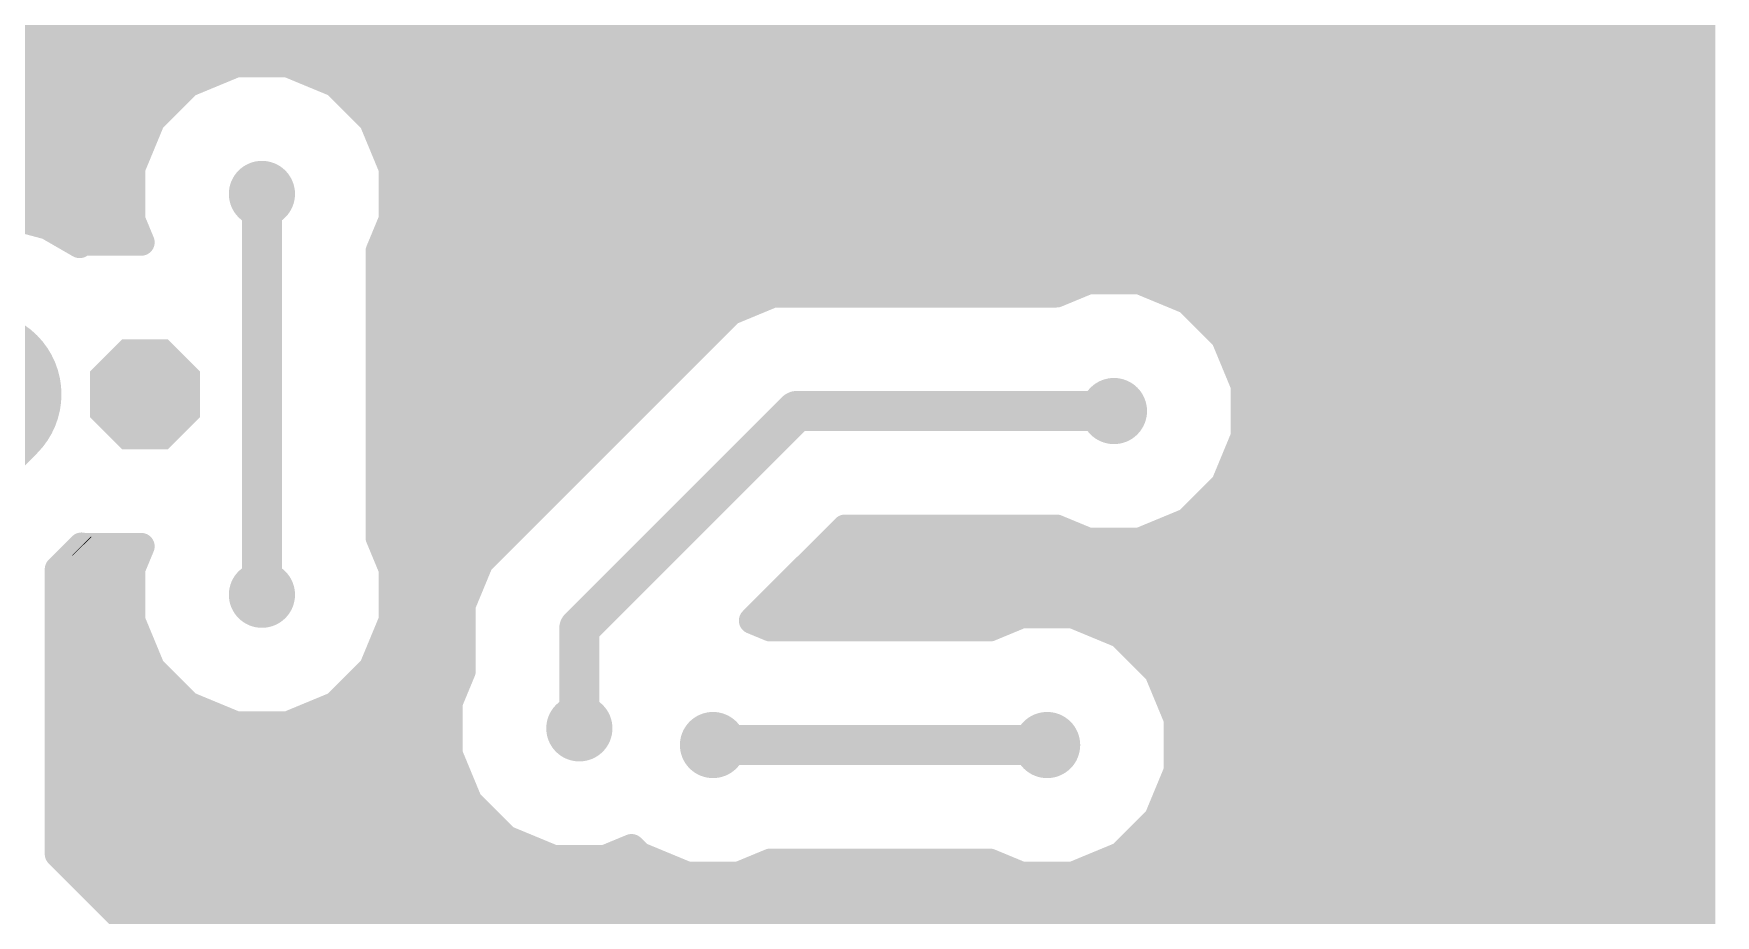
# Model space of a CAD drawing. Extents: x 0 to 141, y 0 to 150.
# Drawn here: x 20.4 to 45.97, y 40.84 to 54.25 of the extents above; entities that cross this region are included whole.
import ezdxf

# ---------------------------------------------------------------- set-up
doc = ezdxf.new("R2010")
doc.units = 0
for name, color, linetype in [('16', 175, 'CONTINUOUS'), ('17', 82, 'CONTINUOUS'), ('18', 82, 'CONTINUOUS')]:
    doc.layers.add(name, color=color, linetype=linetype)

# ---------------------------------------------------------------- blocks, each defined once
blk = doc.blocks.new('OCTAGONP')
at = {"const_width": 0.5}
blk.add_lwpolyline([(-0.25, -0.1036), (-0.25, 0.1036), (-0.1036, 0.25), (0.1036, 0.25), (0.25, 0.1036), (0.25, -0.1036), (0.1036, -0.25), (-0.1036, -0.25), (-0.25, -0.1036), (-0.25, 0.1036)], dxfattribs=at)
blk = doc.blocks.new('ROUNDV')
at = {"const_width": 0.5}
blk.add_lwpolyline([(0, -0.25, 1), (0, 0.25, 1), (0, -0.25)], format="xyb", dxfattribs=at)

msp = doc.modelspace()

# ---------------------------------------------------------------- linework, layer by layer
at = {"layer": '16'}
for points, const_width in [([(45.7708, 61.6873), (45.7708, 18.7255)], 0.4064), ([(15.0112, 54.4576), (45.7708, 54.4576)], 0.4064), ([(15.0112, 54.0512), (45.7708, 54.0512)], 0.4064), ([(23.4829, 53.7924), (22.7565, 53.4915)], 0.4064), ([(24.2691, 53.7924), (23.4829, 53.7924)], 0.4064), ([(24.9955, 53.4915), (24.2691, 53.7924)], 0.4064), ([(15.0112, 53.6448), (23.1265, 53.6448)], 0.4064), ([(24.6255, 53.6448), (45.7708, 53.6448)], 0.4064), ([(15.0112, 53.2384), (22.5034, 53.2384)], 0.4064), ([(22.7565, 53.4915), (22.2005, 52.9355)], 0.4064), ([(25.5515, 52.9355), (24.9955, 53.4915)], 0.4064), ([(25.2486, 53.2384), (45.7708, 53.2384)], 0.4064), ([(15.0112, 52.832), (22.1576, 52.832)], 0.4064), ([(22.2005, 52.9355), (21.8996, 52.2091)], 0.4064), ([(25.8524, 52.2091), (25.5515, 52.9355)], 0.4064), ([(25.5944, 52.832), (45.7708, 52.832)], 0.4064), ([(15.0112, 52.4256), (21.9893, 52.4256)], 0.4064), ([(25.7627, 52.4256), (45.7708, 52.4256)], 0.4064), ([(15.0112, 52.0192), (21.8996, 52.0192)], 0.4064), ([(21.8996, 52.2091), (21.8996, 51.4229)], 0.4064), ([(25.8524, 51.4229), (25.8524, 52.2091)], 0.4064), ([(25.8524, 52.0192), (45.7708, 52.0192)], 0.4064), ([(23.876, 45.72), (23.876, 51.816)], 0.6096), ([(15.0112, 51.6128), (21.8996, 51.6128)], 0.4064), ([(20.6168, 51.3243), (19.9192, 51.5112)], 0.4064), ([(25.8524, 51.6128), (45.7708, 51.6128)], 0.4064), ([(21.1041, 51.0429), (20.6168, 51.3243)], 0.4064), ([(20.821, 51.2064), (21.9893, 51.2064)], 0.4064), ([(21.8996, 51.4229), (22.0419, 51.0794)], 0.4064), ([(25.654, 50.9439), (25.8524, 51.4229)], 0.4064), ([(25.7627, 51.2064), (45.7708, 51.2064)], 0.4064), ([(21.1406, 51.0794), (21.1041, 51.0429)], 0.4064), ([(22.0419, 51.0794), (21.1406, 51.0794)], 0.4064), ([(25.654, 46.5921), (25.654, 50.9439)], 0.4064), ([(25.654, 50.8), (45.7708, 50.8)], 0.4064), ([(36.4369, 50.4904), (35.9579, 50.292)], 0.4064), ([(37.2231, 50.4904), (36.4369, 50.4904)], 0.4064), ([(37.9495, 50.1895), (37.2231, 50.4904)], 0.4064), ([(25.654, 50.3936), (36.2032, 50.3936)], 0.4064), ([(31.6503, 50.292), (30.9968, 50.0213)], 0.4064), ([(35.9579, 50.292), (31.6503, 50.292)], 0.4064), ([(37.4568, 50.3936), (45.7708, 50.3936)], 0.4064), ([(38.5055, 49.6335), (37.9495, 50.1895)], 0.4064), ([(25.654, 49.9872), (30.9627, 49.9872)], 0.4064), ([(30.9968, 50.0213), (30.4967, 49.5212)], 0.4064), ([(38.1518, 49.9872), (45.7708, 49.9872)], 0.4064), ([(18.034, 47.244), (19.558, 48.768)], 2.54), ([(25.654, 49.5808), (30.5563, 49.5808)], 0.4064), ([(30.4967, 49.5212), (27.1947, 46.2192)], 0.4064), ([(38.8064, 48.9071), (38.5055, 49.6335)], 0.4064), ([(38.5274, 49.5808), (45.7708, 49.5808)], 0.4064), ([(25.654, 49.1744), (30.1499, 49.1744)], 0.4064), ([(38.6957, 49.1744), (45.7708, 49.1744)], 0.4064), ([(38.8064, 48.1209), (38.8064, 48.9071)], 0.4064), ([(25.654, 48.768), (29.7435, 48.768)], 0.4064), ([(38.8064, 48.768), (45.7708, 48.768)], 0.4064), ([(28.702, 45.212), (32.004, 48.514)], 0.6096), ([(32.004, 48.514), (36.83, 48.514)], 0.6096), ([(25.654, 48.3616), (29.3371, 48.3616)], 0.4064), ([(38.8064, 48.3616), (45.7708, 48.3616)], 0.4064), ([(25.654, 47.9552), (28.9307, 47.9552)], 0.4064), ([(38.5055, 47.3945), (38.8064, 48.1209)], 0.4064), ([(38.7378, 47.9552), (45.7708, 47.9552)], 0.4064), ([(25.654, 47.5488), (28.5243, 47.5488)], 0.4064), ([(37.9495, 46.8385), (38.5055, 47.3945)], 0.4064), ([(38.5694, 47.5488), (45.7708, 47.5488)], 0.4064), ([(25.654, 47.1424), (28.1179, 47.1424)], 0.4064), ([(38.2535, 47.1424), (45.7708, 47.1424)], 0.4064), ([(25.654, 46.736), (27.7115, 46.736)], 0.4064), ([(25.8524, 46.1131), (25.654, 46.5921)], 0.4064), ([(31.3306, 45.3261), (32.7405, 46.736)], 0.4064), ([(32.7405, 46.736), (35.9579, 46.736)], 0.4064), ([(35.9579, 46.736), (36.4369, 46.5376)], 0.4064), ([(37.2231, 46.5376), (37.9495, 46.8385)], 0.4064), ([(37.7021, 46.736), (45.7708, 46.736)], 0.4064), ([(20.7772, 46.1077), (21.1333, 46.4639)], 0.4064), ([(21.1333, 46.4639), (21.1406, 46.4566)], 0.4064), ([(21.1406, 46.4566), (22.0419, 46.4566)], 0.4064), ([(22.0419, 46.4566), (21.8996, 46.1131)], 0.4064), ([(36.4369, 46.5376), (37.2231, 46.5376)], 0.4064), ([(20.7772, 41.7763), (20.7772, 46.1077)], 0.4064), ([(20.9991, 46.3296), (21.9893, 46.3296)], 0.4064), ([(21.8996, 46.1131), (21.8996, 45.3269)], 0.4064), ([(25.7627, 46.3296), (27.3051, 46.3296)], 0.4064), ([(25.8524, 45.3269), (25.8524, 46.1131)], 0.4064), ([(27.1947, 46.2192), (26.924, 45.5657)], 0.4064), ([(32.3341, 46.3296), (45.7708, 46.3296)], 0.4064), ([(20.7772, 45.9232), (21.8996, 45.9232)], 0.4064), ([(25.8524, 45.9232), (27.0721, 45.9232)], 0.4064), ([(31.9277, 45.9232), (45.7708, 45.9232)], 0.4064), ([(26.924, 45.5657), (26.924, 44.5601)], 0.4064), ([(20.7772, 45.5168), (21.8996, 45.5168)], 0.4064), ([(21.8996, 45.3269), (22.2005, 44.6005)], 0.4064), ([(25.5515, 44.6005), (25.8524, 45.3269)], 0.4064), ([(25.8524, 45.5168), (26.924, 45.5168)], 0.4064), ([(28.702, 43.688), (28.702, 45.212)], 0.6096), ([(31.6061, 45.212), (31.3306, 45.3261)], 0.4064), ([(31.5213, 45.5168), (45.7708, 45.5168)], 0.4064), ([(35.4209, 45.4104), (34.9419, 45.212)], 0.4064), ([(36.2071, 45.4104), (35.4209, 45.4104)], 0.4064), ([(36.9335, 45.1095), (36.2071, 45.4104)], 0.4064), ([(20.7772, 45.1104), (21.9893, 45.1104)], 0.4064), ([(25.7627, 45.1104), (26.924, 45.1104)], 0.4064), ([(34.9419, 45.212), (31.6061, 45.212)], 0.4064), ([(36.9314, 45.1104), (45.7708, 45.1104)], 0.4064), ([(37.4895, 44.5535), (36.9335, 45.1095)], 0.4064), ([(20.7772, 44.704), (22.1576, 44.704)], 0.4064), ([(22.2005, 44.6005), (22.7565, 44.0445)], 0.4064), ([(24.9955, 44.0445), (25.5515, 44.6005)], 0.4064), ([(25.5944, 44.704), (26.924, 44.704)], 0.4064), ([(26.924, 44.5601), (26.7256, 44.0811)], 0.4064), ([(37.339, 44.704), (45.7708, 44.704)], 0.4064), ([(37.7904, 43.8271), (37.4895, 44.5535)], 0.4064), ([(20.7772, 44.2976), (22.5033, 44.2976)], 0.4064), ([(25.2487, 44.2976), (26.8153, 44.2976)], 0.4064), ([(37.5955, 44.2976), (45.7708, 44.2976)], 0.4064), ([(22.7565, 44.0445), (23.4829, 43.7436)], 0.4064), ([(24.2691, 43.7436), (24.9955, 44.0445)], 0.4064), ([(26.7256, 44.0811), (26.7256, 43.2949)], 0.4064), ([(20.7772, 43.8912), (23.1265, 43.8912)], 0.4064), ([(24.6255, 43.8912), (26.7256, 43.8912)], 0.4064), ([(37.7639, 43.8912), (45.7708, 43.8912)], 0.4064), ([(37.7904, 43.0409), (37.7904, 43.8271)], 0.4064), ([(23.4829, 43.7436), (24.2691, 43.7436)], 0.4064), ([(30.734, 43.434), (35.814, 43.434)], 0.6096), ([(20.7772, 43.4848), (26.7256, 43.4848)], 0.4064), ([(26.7256, 43.2949), (27.0265, 42.5685)], 0.4064), ([(37.7904, 43.4848), (45.7708, 43.4848)], 0.4064), ([(20.7772, 43.0784), (26.8153, 43.0784)], 0.4064), ([(37.4895, 42.3145), (37.7904, 43.0409)], 0.4064), ([(37.7904, 43.0784), (45.7708, 43.0784)], 0.4064), ([(20.7772, 42.672), (26.9836, 42.672)], 0.4064), ([(27.0265, 42.5685), (27.5825, 42.0125)], 0.4064), ([(37.6376, 42.672), (45.7708, 42.672)], 0.4064), ([(20.7772, 42.2656), (27.3293, 42.2656)], 0.4064), ([(36.9335, 41.7585), (37.4895, 42.3145)], 0.4064), ([(37.4407, 42.2656), (45.7708, 42.2656)], 0.4064), ([(27.5825, 42.0125), (28.3089, 41.7116)], 0.4064), ([(20.7772, 41.8592), (27.9525, 41.8592)], 0.4064), ([(25.0551, 37.4984), (20.7772, 41.7763)], 0.4064), ([(29.0951, 41.7116), (29.4955, 41.8774)], 0.4064), ([(29.4515, 41.8592), (29.5137, 41.8592)], 0.4064), ([(29.4955, 41.8774), (29.6145, 41.7585)], 0.4064), ([(29.6145, 41.7585), (30.3409, 41.4576)], 0.4064), ([(36.2071, 41.4576), (36.9335, 41.7585)], 0.4064), ([(37.0343, 41.8592), (45.7708, 41.8592)], 0.4064), ([(28.3089, 41.7116), (29.0951, 41.7116)], 0.4064), ([(31.1271, 41.4576), (31.6061, 41.656)], 0.4064), ([(31.6061, 41.656), (34.9419, 41.656)], 0.4064), ([(34.9419, 41.656), (35.4209, 41.4576)], 0.4064), ([(21.1007, 41.4528), (45.7708, 41.4528)], 0.4064), ([(30.3409, 41.4576), (31.1271, 41.4576)], 0.4064), ([(35.4209, 41.4576), (36.2071, 41.4576)], 0.4064), ([(21.5071, 41.0464), (45.7708, 41.0464)], 0.4064), ([(21.9135, 40.64), (45.7708, 40.64)], 0.4064)]:
    msp.add_lwpolyline(points, dxfattribs=dict(at, const_width=const_width))
for points, const_width in [([(45.7708, 54.356, 1), (45.7708, 54.5592)], 0.2032), ([(45.7708, 53.9496, 1), (45.7708, 54.1528)], 0.2032), ([(23.4829, 53.894, 1), (23.4829, 53.6908)], 0.2032), ([(23.5217, 53.6985, 1), (23.444, 53.8863)], 0.2032), ([(24.308, 53.8863, 1), (24.2303, 53.6985)], 0.2032), ([(24.2691, 53.6908, 1), (24.2691, 53.894)], 0.2032), ([(23.1265, 53.5432, 1), (23.1265, 53.7464)], 0.2032), ([(24.6255, 53.7464, 1), (24.6255, 53.5432)], 0.2032), ([(45.7708, 53.5432, 1), (45.7708, 53.7464)], 0.2032), ([(22.5034, 53.1368, 1), (22.5034, 53.34)], 0.2032), ([(22.7176, 53.5854, 1), (22.7953, 53.3976)], 0.2032), ([(22.8283, 53.4197, 1), (22.6846, 53.5634)], 0.2032), ([(25.0674, 53.5634, 1), (24.9237, 53.4197)], 0.2032), ([(24.9567, 53.3976, 1), (25.0344, 53.5854)], 0.2032), ([(25.2486, 53.34, 1), (25.2486, 53.1368)], 0.2032), ([(45.7708, 53.1368, 1), (45.7708, 53.34)], 0.2032), ([(22.1286, 53.0074, 1), (22.2723, 52.8637)], 0.2032), ([(22.2944, 52.8967, 1), (22.1066, 52.9744)], 0.2032), ([(22.1576, 52.7304, 1), (22.1576, 52.9336)], 0.2032), ([(25.6454, 52.9744, 1), (25.4576, 52.8967)], 0.2032), ([(25.4797, 52.8637, 1), (25.6234, 53.0074)], 0.2032), ([(25.5944, 52.9336, 1), (25.5944, 52.7304)], 0.2032), ([(45.7708, 52.7304, 1), (45.7708, 52.9336)], 0.2032), ([(21.9893, 52.324, 1), (21.9893, 52.5272)], 0.2032), ([(25.7627, 52.5272, 1), (25.7627, 52.324)], 0.2032), ([(45.7708, 52.324, 1), (45.7708, 52.5272)], 0.2032), ([(22.0012, 52.2091, 1), (21.798, 52.2091)], 0.2032), ([(21.8057, 52.248, 1), (21.9935, 52.1703)], 0.2032), ([(21.8996, 51.9176, 1), (21.8996, 52.1208)], 0.2032), ([(25.954, 52.2091, 1), (25.7508, 52.2091)], 0.2032), ([(25.8524, 52.1208, 1), (25.8524, 51.9176)], 0.2032), ([(25.7585, 52.1703, 1), (25.9463, 52.248)], 0.2032), ([(45.7708, 51.9176, 1), (45.7708, 52.1208)], 0.2032), ([(24.0284, 51.816, 1), (23.7236, 51.816)], 0.3048), ([(21.8996, 51.5112, 1), (21.8996, 51.7144)], 0.2032), ([(25.8524, 51.7144, 1), (25.8524, 51.5112)], 0.2032), ([(45.7708, 51.5112, 1), (45.7708, 51.7144)], 0.2032), ([(20.6676, 51.4122, 1), (20.566, 51.2363)], 0.2032), ([(20.5905, 51.2261, 1), (20.6431, 51.4224)], 0.2032), ([(20.821, 51.308, 1), (20.821, 51.1048)], 0.2032), ([(21.9935, 51.4617, 1), (21.8057, 51.384)], 0.2032), ([(21.798, 51.4229, 1), (22.0012, 51.4229)], 0.2032), ([(21.9893, 51.1048, 1), (21.9893, 51.308)], 0.2032), ([(25.7627, 51.308, 1), (25.7627, 51.1048)], 0.2032), ([(25.7508, 51.4229, 1), (25.954, 51.4229)], 0.2032), ([(25.9463, 51.384, 1), (25.7585, 51.4617)], 0.2032), ([(45.7708, 51.1048, 1), (45.7708, 51.308)], 0.2032), ([(21.0323, 51.1148, 1), (21.176, 50.9711)], 0.2032), ([(21.1406, 51.181, 1), (21.1406, 50.9778)], 0.2032), ([(21.0533, 50.9549, 1), (21.1549, 51.1309)], 0.2032), ([(21.2124, 51.0076, 1), (21.0687, 51.1512)], 0.2032), ([(21.948, 51.0405, 1), (22.1357, 51.1183)], 0.2032), ([(22.0419, 50.9778, 1), (22.0419, 51.181)], 0.2032), ([(25.7556, 50.9439, 1), (25.5524, 50.9439)], 0.2032), ([(25.5601, 50.9828, 1), (25.7479, 50.905)], 0.2032), ([(25.654, 50.9016, 1), (25.654, 50.6984)], 0.2032), ([(45.7708, 50.6984, 1), (45.7708, 50.9016)], 0.2032), ([(36.4369, 50.592, 1), (36.4369, 50.3888)], 0.2032), ([(36.4757, 50.3965, 1), (36.398, 50.5843)], 0.2032), ([(37.262, 50.5843, 1), (37.1843, 50.3965)], 0.2032), ([(37.2231, 50.3888, 1), (37.2231, 50.592)], 0.2032), ([(25.654, 50.4952, 1), (25.654, 50.292)], 0.2032), ([(31.6503, 50.3936, 1), (31.6503, 50.1904)], 0.2032), ([(31.6892, 50.1981, 1), (31.6115, 50.3859)], 0.2032), ([(35.919, 50.3859, 1), (35.9968, 50.1981)], 0.2032), ([(35.9579, 50.1904, 1), (35.9579, 50.3936)], 0.2032), ([(36.2032, 50.292, 1), (36.2032, 50.4952)], 0.2032), ([(37.4568, 50.4952, 1), (37.4568, 50.292)], 0.2032), ([(38.0214, 50.2614, 1), (37.8777, 50.1177)], 0.2032), ([(37.9107, 50.0956, 1), (37.9884, 50.2834)], 0.2032), ([(45.7708, 50.292, 1), (45.7708, 50.4952)], 0.2032), ([(25.654, 50.0888, 1), (25.654, 49.8856)], 0.2032), ([(30.958, 50.1152, 1), (31.0357, 49.9274)], 0.2032), ([(31.0687, 49.9495, 1), (30.925, 50.0932)], 0.2032), ([(30.9627, 49.8856, 1), (30.9627, 50.0888)], 0.2032), ([(38.1518, 50.0888, 1), (38.1518, 49.8856)], 0.2032), ([(45.7708, 49.8856, 1), (45.7708, 50.0888)], 0.2032), ([(20.007, 48.319, 1), (19.109, 49.217)], 1.27), ([(25.654, 49.6824, 1), (25.654, 49.4792)], 0.2032), ([(30.4248, 49.593, 1), (30.5685, 49.4493)], 0.2032), ([(30.5685, 49.4493, 1), (30.4248, 49.593)], 0.2032), ([(30.5563, 49.4792, 1), (30.5563, 49.6824)], 0.2032), ([(38.5994, 49.6724, 1), (38.4116, 49.5947)], 0.2032), ([(38.5274, 49.6824, 1), (38.5274, 49.4792)], 0.2032), ([(38.4337, 49.5617, 1), (38.5774, 49.7054)], 0.2032), ([(45.7708, 49.4792, 1), (45.7708, 49.6824)], 0.2032), ([(25.654, 49.276, 1), (25.654, 49.0728)], 0.2032), ([(30.1499, 49.0728, 1), (30.1499, 49.276)], 0.2032), ([(38.6957, 49.276, 1), (38.6957, 49.0728)], 0.2032), ([(45.7708, 49.0728, 1), (45.7708, 49.276)], 0.2032), ([(38.908, 48.9071, 1), (38.7048, 48.9071)], 0.2032), ([(25.654, 48.8696, 1), (25.654, 48.6664)], 0.2032), ([(29.7435, 48.6664, 1), (29.7435, 48.8696)], 0.2032), ([(38.8064, 48.8696, 1), (38.8064, 48.6664)], 0.2032), ([(38.7125, 48.8683, 1), (38.9003, 48.946)], 0.2032), ([(45.7708, 48.6664, 1), (45.7708, 48.8696)], 0.2032), ([(32.004, 48.6664, 1), (32.004, 48.3616)], 0.3048), ([(32.1118, 48.4062, 1), (31.8962, 48.6218)], 0.3048), ([(36.83, 48.3616, 1), (36.83, 48.6664)], 0.3048), ([(25.654, 48.4632, 1), (25.654, 48.26)], 0.2032), ([(29.3371, 48.26, 1), (29.3371, 48.4632)], 0.2032), ([(38.8064, 48.4632, 1), (38.8064, 48.26)], 0.2032), ([(45.7708, 48.26, 1), (45.7708, 48.4632)], 0.2032), ([(25.654, 48.0568, 1), (25.654, 47.8536)], 0.2032), ([(28.9307, 47.8536, 1), (28.9307, 48.0568)], 0.2032), ([(38.7378, 48.0568, 1), (38.7378, 47.8536)], 0.2032), ([(38.7048, 48.1209, 1), (38.908, 48.1209)], 0.2032), ([(38.9003, 48.082, 1), (38.7125, 48.1597)], 0.2032), ([(45.7708, 47.8536, 1), (45.7708, 48.0568)], 0.2032), ([(25.654, 47.6504, 1), (25.654, 47.4472)], 0.2032), ([(28.5243, 47.4472, 1), (28.5243, 47.6504)], 0.2032), ([(38.5774, 47.3226, 1), (38.4337, 47.4663)], 0.2032), ([(38.5694, 47.6504, 1), (38.5694, 47.4472)], 0.2032), ([(45.7708, 47.4472, 1), (45.7708, 47.6504)], 0.2032), ([(25.654, 47.244, 1), (25.654, 47.0408)], 0.2032), ([(28.1179, 47.0408, 1), (28.1179, 47.244)], 0.2032), ([(38.2535, 47.244, 1), (38.2535, 47.0408)], 0.2032), ([(38.4116, 47.4333, 1), (38.5994, 47.3556)], 0.2032), ([(45.7708, 47.0408, 1), (45.7708, 47.244)], 0.2032), ([(25.654, 46.8376, 1), (25.654, 46.6344)], 0.2032), ([(25.7479, 46.631, 1), (25.5601, 46.5532)], 0.2032), ([(27.7115, 46.6344, 1), (27.7115, 46.8376)], 0.2032), ([(32.7405, 46.8376, 1), (32.7405, 46.6344)], 0.2032), ([(32.8123, 46.6642, 1), (32.6686, 46.8078)], 0.2032), ([(35.9968, 46.8299, 1), (35.919, 46.6421)], 0.2032), ([(35.9579, 46.6344, 1), (35.9579, 46.8376)], 0.2032), ([(37.7021, 46.8376, 1), (37.7021, 46.6344)], 0.2032), ([(37.8777, 46.9103, 1), (38.0214, 46.7666)], 0.2032), ([(37.9884, 46.7446, 1), (37.9107, 46.9324)], 0.2032), ([(45.7708, 46.6344, 1), (45.7708, 46.8376)], 0.2032), ([(21.2052, 46.5357, 1), (21.0615, 46.392)], 0.2032), ([(21.1406, 46.5582, 1), (21.1406, 46.355)], 0.2032), ([(21.2052, 46.392, 1), (21.0615, 46.5357)], 0.2032), ([(21.0687, 46.3848, 1), (21.2124, 46.5284)], 0.2032), ([(22.1357, 46.4177, 1), (21.948, 46.4955)], 0.2032), ([(22.0419, 46.355, 1), (22.0419, 46.5582)], 0.2032), ([(25.5524, 46.5921, 1), (25.7556, 46.5921)], 0.2032), ([(36.4369, 46.6392, 1), (36.4369, 46.436)], 0.2032), ([(36.398, 46.4437, 1), (36.4757, 46.6315)], 0.2032), ([(37.1843, 46.6315, 1), (37.262, 46.4437)], 0.2032), ([(37.2231, 46.436, 1), (37.2231, 46.6392)], 0.2032), ([(20.8788, 46.1077, 1), (20.6756, 46.1077)], 0.2032), ([(20.7054, 46.1796, 1), (20.849, 46.0359)], 0.2032), ([(20.9991, 46.4312, 1), (20.9991, 46.228)], 0.2032), ([(22.0012, 46.1131, 1), (21.798, 46.1131)], 0.2032), ([(21.9893, 46.228, 1), (21.9893, 46.4312)], 0.2032), ([(25.7627, 46.4312, 1), (25.7627, 46.228)], 0.2032), ([(25.954, 46.1131, 1), (25.7508, 46.1131)], 0.2032), ([(27.1228, 46.291, 1), (27.2665, 46.1473)], 0.2032), ([(27.2886, 46.1803, 1), (27.1008, 46.258)], 0.2032), ([(27.3051, 46.228, 1), (27.3051, 46.4312)], 0.2032), ([(32.3341, 46.4312, 1), (32.3341, 46.228)], 0.2032), ([(45.7708, 46.228, 1), (45.7708, 46.4312)], 0.2032), ([(20.7772, 46.0248, 1), (20.7772, 45.8216)], 0.2032), ([(21.8057, 46.152, 1), (21.9935, 46.0743)], 0.2032), ([(21.8996, 45.8216, 1), (21.8996, 46.0248)], 0.2032), ([(25.8524, 46.0248, 1), (25.8524, 45.8216)], 0.2032), ([(25.7585, 46.0743, 1), (25.9463, 46.152)], 0.2032), ([(27.0721, 45.8216, 1), (27.0721, 46.0248)], 0.2032), ([(31.9277, 46.0248, 1), (31.9277, 45.8216)], 0.2032), ([(45.7708, 45.8216, 1), (45.7708, 46.0248)], 0.2032), ([(23.7236, 45.72, 1), (24.0284, 45.72)], 0.3048), ([(27.0256, 45.5657, 1), (26.8224, 45.5657)], 0.2032), ([(20.7772, 45.6184, 1), (20.7772, 45.4152)], 0.2032), ([(21.9935, 45.3657, 1), (21.8057, 45.288)], 0.2032), ([(21.8996, 45.4152, 1), (21.8996, 45.6184)], 0.2032), ([(25.8524, 45.6184, 1), (25.8524, 45.4152)], 0.2032), ([(25.9463, 45.288, 1), (25.7585, 45.3657)], 0.2032), ([(26.8301, 45.6045, 1), (27.0179, 45.5268)], 0.2032), ([(26.924, 45.4152, 1), (26.924, 45.6184)], 0.2032), ([(28.8544, 45.212, 1), (28.5496, 45.212)], 0.3048), ([(31.3695, 45.42, 1), (31.2917, 45.2323)], 0.2032), ([(31.5213, 45.6184, 1), (31.5213, 45.4152)], 0.2032), ([(35.4209, 45.512, 1), (35.4209, 45.3088)], 0.2032), ([(35.4597, 45.3165, 1), (35.382, 45.5043)], 0.2032), ([(36.246, 45.5043, 1), (36.1683, 45.3165)], 0.2032), ([(36.2071, 45.3088, 1), (36.2071, 45.512)], 0.2032), ([(45.7708, 45.4152, 1), (45.7708, 45.6184)], 0.2032), ([(20.7772, 45.212, 1), (20.7772, 45.0088)], 0.2032), ([(21.798, 45.3269, 1), (22.0012, 45.3269)], 0.2032), ([(21.9893, 45.0088, 1), (21.9893, 45.212)], 0.2032), ([(25.7627, 45.212, 1), (25.7627, 45.0088)], 0.2032), ([(25.7508, 45.3269, 1), (25.954, 45.3269)], 0.2032), ([(26.924, 45.0088, 1), (26.924, 45.212)], 0.2032), ([(28.5942, 45.3198, 1), (28.8098, 45.1042)], 0.3048), ([(31.2587, 45.398, 1), (31.4024, 45.2543)], 0.2032), ([(31.6061, 45.3136, 1), (31.6061, 45.1104)], 0.2032), ([(31.5672, 45.1181, 1), (31.645, 45.3059)], 0.2032), ([(34.903, 45.3059, 1), (34.9808, 45.1181)], 0.2032), ([(34.9419, 45.1104, 1), (34.9419, 45.3136)], 0.2032), ([(36.9314, 45.212, 1), (36.9314, 45.0088)], 0.2032), ([(37.0054, 45.1814, 1), (36.8617, 45.0377)], 0.2032), ([(36.8947, 45.0156, 1), (36.9724, 45.2034)], 0.2032), ([(45.7708, 45.0088, 1), (45.7708, 45.212)], 0.2032), ([(20.7772, 44.8056, 1), (20.7772, 44.6024)], 0.2032), ([(22.2723, 44.6723, 1), (22.1286, 44.5286)], 0.2032), ([(22.1576, 44.6024, 1), (22.1576, 44.8056)], 0.2032), ([(25.6234, 44.5286, 1), (25.4797, 44.6723)], 0.2032), ([(25.5944, 44.8056, 1), (25.5944, 44.6024)], 0.2032), ([(27.0179, 44.5212, 1), (26.8301, 44.599)], 0.2032), ([(26.924, 44.6024, 1), (26.924, 44.8056)], 0.2032), ([(37.339, 44.8056, 1), (37.339, 44.6024)], 0.2032), ([(37.5834, 44.5924, 1), (37.3956, 44.5147)], 0.2032), ([(45.7708, 44.6024, 1), (45.7708, 44.8056)], 0.2032), ([(20.7772, 44.3992, 1), (20.7772, 44.196)], 0.2032), ([(22.1066, 44.5616, 1), (22.2944, 44.6393)], 0.2032), ([(22.5033, 44.196, 1), (22.5033, 44.3992)], 0.2032), ([(25.2487, 44.3992, 1), (25.2487, 44.196)], 0.2032), ([(25.4576, 44.6393, 1), (25.6454, 44.5616)], 0.2032), ([(26.8153, 44.196, 1), (26.8153, 44.3992)], 0.2032), ([(26.8224, 44.5601, 1), (27.0256, 44.5601)], 0.2032), ([(37.4177, 44.4817, 1), (37.5614, 44.6254)], 0.2032), ([(37.5955, 44.3992, 1), (37.5955, 44.196)], 0.2032), ([(45.7708, 44.196, 1), (45.7708, 44.3992)], 0.2032), ([(22.7953, 44.1384, 1), (22.7176, 43.9506)], 0.2032), ([(25.0344, 43.9506, 1), (24.9567, 44.1384)], 0.2032), ([(26.8272, 44.0811, 1), (26.624, 44.0811)], 0.2032), ([(20.7772, 43.9928, 1), (20.7772, 43.7896)], 0.2032), ([(22.6846, 43.9726, 1), (22.8283, 44.1163)], 0.2032), ([(23.1265, 43.7896, 1), (23.1265, 43.9928)], 0.2032), ([(24.6255, 43.9928, 1), (24.6255, 43.7896)], 0.2032), ([(24.9237, 44.1163, 1), (25.0674, 43.9726)], 0.2032), ([(26.6317, 44.12, 1), (26.8195, 44.0423)], 0.2032), ([(26.7256, 43.7896, 1), (26.7256, 43.9928)], 0.2032), ([(37.7639, 43.9928, 1), (37.7639, 43.7896)], 0.2032), ([(37.892, 43.8271, 1), (37.6888, 43.8271)], 0.2032), ([(45.7708, 43.7896, 1), (45.7708, 43.9928)], 0.2032), ([(23.4829, 43.8452, 1), (23.4829, 43.642)], 0.2032), ([(23.444, 43.6497, 1), (23.5217, 43.8375)], 0.2032), ([(24.2303, 43.8375, 1), (24.308, 43.6497)], 0.2032), ([(24.2691, 43.642, 1), (24.2691, 43.8452)], 0.2032), ([(28.5496, 43.688, 1), (28.8544, 43.688)], 0.3048), ([(30.734, 43.5864, 1), (30.734, 43.2816)], 0.3048), ([(35.814, 43.2816, 1), (35.814, 43.5864)], 0.3048), ([(37.6965, 43.7883, 1), (37.8843, 43.866)], 0.2032), ([(20.7772, 43.5864, 1), (20.7772, 43.3832)], 0.2032), ([(26.8195, 43.3337, 1), (26.6317, 43.256)], 0.2032), ([(26.7256, 43.3832, 1), (26.7256, 43.5864)], 0.2032), ([(37.7904, 43.5864, 1), (37.7904, 43.3832)], 0.2032), ([(45.7708, 43.3832, 1), (45.7708, 43.5864)], 0.2032), ([(20.7772, 43.18, 1), (20.7772, 42.9768)], 0.2032), ([(26.624, 43.2949, 1), (26.8272, 43.2949)], 0.2032), ([(26.8153, 42.9768, 1), (26.8153, 43.18)], 0.2032), ([(37.7904, 43.18, 1), (37.7904, 42.9768)], 0.2032), ([(37.8843, 43.002, 1), (37.6965, 43.0797)], 0.2032), ([(45.7708, 42.9768, 1), (45.7708, 43.18)], 0.2032), ([(37.6888, 43.0409, 1), (37.892, 43.0409)], 0.2032), ([(20.7772, 42.7736, 1), (20.7772, 42.5704)], 0.2032), ([(27.0983, 42.6403, 1), (26.9546, 42.4966)], 0.2032), ([(26.9326, 42.5296, 1), (27.1204, 42.6073)], 0.2032), ([(26.9836, 42.5704, 1), (26.9836, 42.7736)], 0.2032), ([(37.6376, 42.7736, 1), (37.6376, 42.5704)], 0.2032), ([(45.7708, 42.5704, 1), (45.7708, 42.7736)], 0.2032), ([(20.7772, 42.3672, 1), (20.7772, 42.164)], 0.2032), ([(27.3293, 42.164, 1), (27.3293, 42.3672)], 0.2032), ([(37.4407, 42.3672, 1), (37.4407, 42.164)], 0.2032), ([(37.3956, 42.3533, 1), (37.5834, 42.2756)], 0.2032), ([(37.5614, 42.2426, 1), (37.4177, 42.3863)], 0.2032), ([(45.7708, 42.164, 1), (45.7708, 42.3672)], 0.2032), ([(27.6213, 42.1064, 1), (27.5436, 41.9186)], 0.2032), ([(20.7772, 41.9608, 1), (20.7772, 41.7576)], 0.2032), ([(20.849, 41.8481, 1), (20.7054, 41.7044)], 0.2032), ([(27.5106, 41.9406, 1), (27.6543, 42.0843)], 0.2032), ([(27.9525, 41.7576, 1), (27.9525, 41.9608)], 0.2032), ([(29.4515, 41.9608, 1), (29.4515, 41.7576)], 0.2032), ([(29.5673, 41.9493, 1), (29.4237, 41.8056)], 0.2032), ([(29.5344, 41.7836, 1), (29.4566, 41.9713)], 0.2032), ([(29.6533, 41.8524, 1), (29.5756, 41.6646)], 0.2032), ([(29.5137, 41.7576, 1), (29.5137, 41.9608)], 0.2032), ([(36.9724, 41.6646, 1), (36.8947, 41.8524)], 0.2032), ([(37.0343, 41.9608, 1), (37.0343, 41.7576)], 0.2032), ([(45.7708, 41.7576, 1), (45.7708, 41.9608)], 0.2032), ([(20.6756, 41.7763, 1), (20.8788, 41.7763)], 0.2032), ([(28.3089, 41.8132, 1), (28.3089, 41.61)], 0.2032), ([(28.27, 41.6177, 1), (28.3477, 41.8055)], 0.2032), ([(29.0563, 41.8055, 1), (29.134, 41.6177)], 0.2032), ([(29.0951, 41.61, 1), (29.0951, 41.8132)], 0.2032), ([(29.5426, 41.6866, 1), (29.6863, 41.8303)], 0.2032), ([(31.6061, 41.7576, 1), (31.6061, 41.5544)], 0.2032), ([(31.645, 41.5621, 1), (31.5672, 41.7499)], 0.2032), ([(34.9808, 41.7499, 1), (34.903, 41.5621)], 0.2032), ([(34.9419, 41.5544, 1), (34.9419, 41.7576)], 0.2032), ([(36.8617, 41.8303, 1), (37.0054, 41.6866)], 0.2032), ([(21.1007, 41.5544, 1), (21.1007, 41.3512)], 0.2032), ([(30.3409, 41.5592, 1), (30.3409, 41.356)], 0.2032), ([(30.302, 41.3637, 1), (30.3797, 41.5515)], 0.2032), ([(31.0883, 41.5515, 1), (31.166, 41.3637)], 0.2032), ([(31.1271, 41.356, 1), (31.1271, 41.5592)], 0.2032), ([(35.4209, 41.5592, 1), (35.4209, 41.356)], 0.2032), ([(35.382, 41.3637, 1), (35.4597, 41.5515)], 0.2032), ([(36.1683, 41.5515, 1), (36.246, 41.3637)], 0.2032), ([(36.2071, 41.356, 1), (36.2071, 41.5592)], 0.2032), ([(45.7708, 41.3512, 1), (45.7708, 41.5544)], 0.2032), ([(21.5071, 41.148, 1), (21.5071, 40.9448)], 0.2032), ([(45.7708, 40.9448, 1), (45.7708, 41.148)], 0.2032), ([(21.9135, 40.7416, 1), (21.9135, 40.5384)], 0.2032), ([(45.7708, 40.5384, 1), (45.7708, 40.7416)], 0.2032)]:
    msp.add_lwpolyline(points, format="xyb", dxfattribs=dict(at, const_width=const_width))

# ---------------------------------------------------------------- block references
at = {"layer": '17', "xscale": 1.6764, "yscale": 1.6764, "rotation": 180}
msp.add_blockref('OCTAGONP', (22.098, 48.768), dxfattribs=at)
at = {"layer": '18', "xscale": 1.0064, "yscale": 1.0064}
for p in [(23.876, 51.816), (36.83, 48.514), (23.876, 45.72), (28.702, 43.688), (30.734, 43.434), (35.814, 43.434)]:
    msp.add_blockref('ROUNDV', p, dxfattribs=at)

doc.saveas('drawing.dxf')
